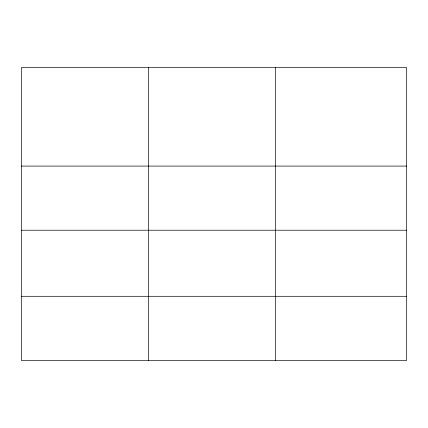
<?xml version="1.0" encoding="UTF-8"?>
<svg xmlns="http://www.w3.org/2000/svg" width="428" height="428" viewBox="0 0 428 428"><rect width="100%" height="100%" fill="white"/><g stroke="black" fill="none" stroke-linecap="round" stroke-linejoin="round"><path stroke-width="0.64" d="M406.6 230.221L406.6 67.565L21.4 67.565L21.4 360.435L406.6 360.435L406.6 230.221L21.4 230.221M21.4 166.085L406.6 166.085M21.4 296.299L406.6 296.299M275.632 67.565L275.632 360.435M148.516 67.565L148.516 360.435"/></g></svg>
